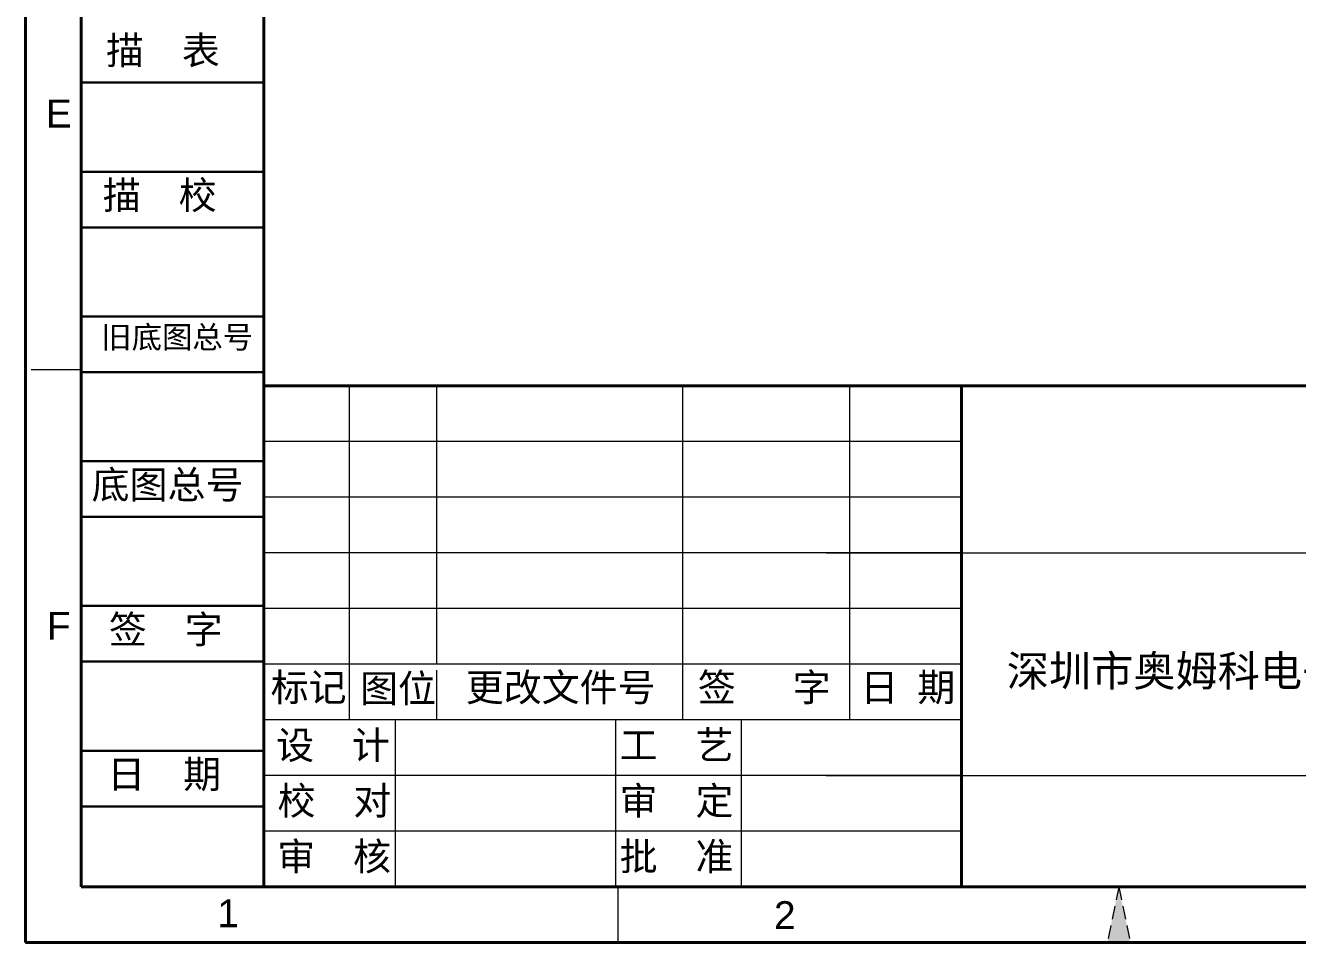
# Model space of a CAD drawing. Header units: millimetres. Extents: x 5795 to 6322, y 609 to 1377.
# Drawn here: x 5795.4 to 6101.6, y 608.5 to 829.2 of the extents above; entities that cross this region are included whole.
import ezdxf
from ezdxf.enums import TextEntityAlignment as Align

# ---------------------------------------------------------------- set-up
doc = ezdxf.new("R2010")
doc.units = ezdxf.units.MM
doc.linetypes.add('ACAD_ISO10W100', pattern=[18, 12, -3, 0, -3])
doc.linetypes.add('HIDDEN2', pattern=[4.7625, 3.175, -1.5875])
for name, color, linetype, lineweight in [('图层1', 7, 'ACAD_ISO10W100', 15), ('图层2', 7, 'Continuous', 30), ('图层3', 7, 'Continuous', 15), ('图层4', 7, 'Continuous', 40), ('图层5', 7, 'HIDDEN2', 15)]:
    doc.layers.add(name, color=color, linetype=linetype, lineweight=lineweight)
doc.layers.add('尺寸线', color=7, linetype='Continuous')
doc.styles.get("Standard").update_dxf_attribs({"font": 'txt', "bigfont": 'gbcbig.shx'})
doc.styles.add('样式 3', font='arial.ttf', dxfattribs={"height": 3.8})

msp = doc.modelspace()

# ---------------------------------------------------------------- hatches: boundary and pattern name
at = {"layer": '图层5'}
msp.add_hatch(color=0, dxfattribs=at).paths.add_polyline_path([(6058.553, 621.912), (6055.795, 608.515), (6061.31, 608.515)])

# ---------------------------------------------------------------- linework, layer by layer
at = {"layer": '图层1', "color": 0}
for p, q in [((5808.827, 746.373), (5795.43, 746.373)), ((5894.424, 662.104), (5894.424, 675.502)), ((5894.424, 662.104), (5894.424, 675.502))]:
    msp.add_line(p, q, dxfattribs=at)
at = {"layer": '图层2', "color": 0}
for p, q in [((5852.801, 815.448), (5808.827, 815.448)), ((5852.801, 815.448), (5829.442, 815.448)), ((5852.801, 794.012), (5808.827, 794.012)), ((5852.801, 780.615), (5808.827, 780.615)), ((5852.801, 780.615), (5829.442, 780.615)), ((5852.801, 780.615), (5829.442, 780.615)), ((5852.801, 759.179), (5808.827, 759.179)), ((5852.801, 745.782), (5808.827, 745.782)), ((5852.801, 745.782), (5829.442, 745.782)), ((5852.801, 724.346), (5808.827, 724.346)), ((5852.801, 710.949), (5808.827, 710.949)), ((5852.801, 710.949), (5829.442, 710.949)), ((5852.801, 689.513), (5808.827, 689.513)), ((5852.801, 676.116), (5808.827, 676.116)), ((5852.801, 676.116), (5829.442, 676.116)), ((5852.801, 654.68), (5808.827, 654.68)), ((5852.801, 641.283), (5808.827, 641.283))]:
    msp.add_line(p, q, dxfattribs=at)
at = {"layer": '图层3', "color": 0}
for p, q in [((5873.407, 662.104), (5873.407, 742.488)), ((5894.424, 675.502), (5894.424, 742.488)), ((5953.672, 662.263), (5953.672, 742.488)), ((5993.864, 662.301), (5993.864, 742.488)), ((6020.659, 729.091), (5852.801, 729.091)), ((6020.659, 715.693), (5852.801, 715.693)), ((6020.659, 715.693), (5852.801, 715.693)), ((6020.659, 702.296), (5852.801, 702.296)), ((5988.121, 702.296), (6308.278, 702.296)), ((6020.659, 688.899), (5852.801, 688.899)), ((6020.659, 675.502), (5852.801, 675.502)), ((6020.659, 662.104), (5852.801, 662.104)), ((5884.447, 621.912), (5884.447, 662.104)), ((5937.535, 621.912), (5937.535, 662.263)), ((5967.75, 622.072), (5967.75, 662.263)), ((6020.659, 648.707), (5852.801, 648.707)), ((6020.659, 648.707), (5853.529, 648.707)), ((5988.121, 648.707), (6308.278, 648.707)), ((5852.801, 641.283), (5852.421, 641.283)), ((6020.659, 635.31), (5852.801, 635.31)), ((5937.977, 621.912), (5937.977, 608.515))]:
    msp.add_line(p, q, dxfattribs=at)
at = {"layer": '图层4', "color": 0}
for p, q in [((5852.801, 621.912), (5852.801, 1363.854)), ((5852.801, 742.488), (5852.801, 621.912)), ((6308.278, 742.488), (5852.801, 742.488)), ((6106.695, 742.488), (5865.544, 742.488)), ((6020.659, 621.912), (6020.659, 742.488)), ((5852.801, 686.219), (5852.801, 621.912))]:
    msp.add_line(p, q, dxfattribs=at)
at = {"layer": '图层5', "color": 0}
for p, q in [((6020.659, 662.104), (5852.801, 662.104)), ((6058.553, 621.912), (6055.795, 608.515)), ((6058.553, 621.912), (6061.31, 608.515))]:
    msp.add_line(p, q, dxfattribs=at)
at = {"layer": '尺寸线', "color": 0, "lineweight": 40}
for p, q in [((5795.43, 1377.252), (5795.43, 608.515)), ((5808.827, 1363.854), (5808.827, 621.912)), ((5808.827, 621.912), (6308.278, 621.912)), ((5795.43, 608.515), (6321.676, 608.515))]:
    msp.add_line(p, q, dxfattribs=at)

# ---------------------------------------------------------------- texts
at = {"layer": '图层1', "color": 0, "style": '样式 3'}
for s, p in [('E', (5803.446, 808.001)), ('F', (5803.446, 684.746))]:
    msp.add_text(s, height=6.699, dxfattribs=at).set_placement(p, align=Align.MIDDLE)
at = {"layer": '图层1', "color": 0, "attachment_point": 1}
for s, insert, char_height, width in [('{\\fSimSun|b0|i0|c134|p2;深圳市奥姆科电子有限公司}', (6031.589, 677.613), 7.44294, 140.63665), ('{\\fSimSun|b0|i0|c134|p2;标记}', (5854.445, 673.279), 6.69864, 18.7562), ('{\\fSimSun|b0|i0|c134|p2;图位}', (5875.957, 673.008), 6.69864, 18.7562), ('{\\fSimSun|b0|i0|c134|p2;更改文件号}', (5901.39, 673.279), 6.69864, 55.8675), ('{\\fSimSun|b0|i0|c134|p2;审  核}', (5856.022, 632.581), 6.69864, 54.32145), ('{\\fSimSun|b0|i0|c134|p2;批  准}', (5938.433, 632.581), 6.69864, 55.8675)]:
    msp.add_mtext(s, dxfattribs=dict(at, insert=insert, char_height=char_height, width=width))
at = {"layer": '图层2', "color": 0, "attachment_point": 1}
for s, insert, char_height, width in [('{\\fSimSun|b0|i0|c134|p2;描\\fSimSun|b0|i0|c0|p2;  \\fSimSun|b0|i0|c134|p2;表}', (5814.814, 826.545), 6.69857, 75.06199), ('{\\fSimSun|b0|i0|c134|p2;描\\fSimSun|b0|i0|c0|p2;  \\fSimSun|b0|i0|c134|p2;校}', (5814.051, 791.712), 6.69857, 75.06199), ('{\\fSimSun|b0|i0|c134|p2;旧底图总号}', (5813.674, 756.88), 5.35892, 75.06199), ('{\\fSimSun|b0|i0|c134|p2;底图总号}', (5811.351, 722.047), 6.69857, 75.06199), ('{\\fSimSun|b0|i0|c134|p2;签\\fSimSun|b0|i0|c0|p2;  \\fSimSun|b0|i0|c134|p2;字}', (5815.5, 687.215), 6.69857, 75.06199), ('{\\fSimSun|b0|i0|c134|p2;签   字}', (5957.249, 673.279), 6.69864, 55.8675), ('{\\fSimSun|b0|i0|c134|p2;日 期}', (5996.38, 673.279), 6.69864, 55.8675), ('{\\fSimSun|b0|i0|c134|p2;设  计}', (5855.762, 659.376), 6.69864, 51.92521), ('{\\fSimSun|b0|i0|c134|p2;工  艺}', (5938.433, 659.376), 6.69864, 55.8675), ('{\\fSimSun|b0|i0|c134|p2;日\\fSimSun|b0|i0|c0|p2;  \\fSimSun|b0|i0|c134|p2;期}', (5815.119, 652.382), 6.69857, 75.06199), ('{\\fSimSun|b0|i0|c134|p2;校  对}', (5856.085, 645.978), 6.69864, 48.57), ('{\\fSimSun|b0|i0|c134|p2;审  定}', (5938.433, 645.978), 6.69864, 55.8675)]:
    msp.add_mtext(s, dxfattribs=dict(at, insert=insert, char_height=char_height, width=width))
at = {"layer": '图层5', "color": 0, "style": '样式 3'}
for s, p in [('1', (5844.196, 615.564)), ('2', (5978.169, 615.164))]:
    msp.add_text(s, height=6.699, dxfattribs=at).set_placement(p, align=Align.MIDDLE)

doc.saveas('drawing.dxf')
